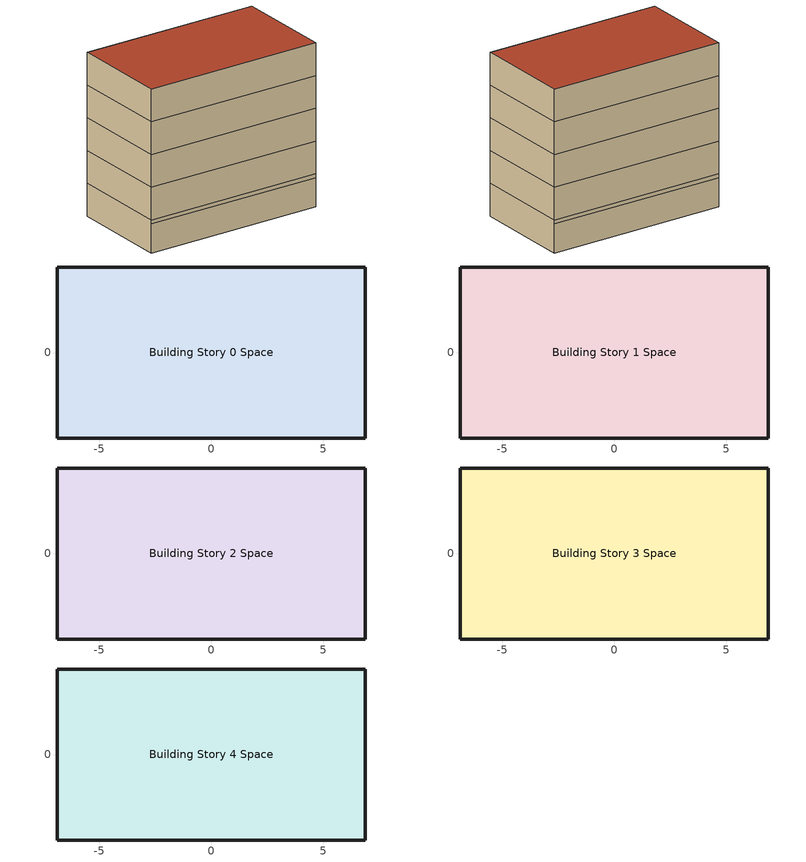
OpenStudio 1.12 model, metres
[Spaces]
Building Story 0 Space
 floor ground: 6.86,3.81 6.86,-3.81 -6.86,-3.81 -6.86,3.81 z-2.44
 wall outside: 6.86,3.81 -6.86,3.81 -6.86,-3.81 6.86,-3.81 6.86,3.81 z-0.27:0
 wall ground: -6.86,3.81 -6.86,-3.81 6.86,-3.81 6.86,3.81 -6.86,3.81 z-2.44:0
Building Story 1 Space
 floor to Building Story 0 Space: 6.86,3.81 6.86,-3.81 -6.86,-3.81 -6.86,3.81 z0
 wall outside: -6.86,-3.81 6.86,-3.81 6.86,3.81 -6.86,3.81 -6.86,-3.81 z0:2.44
Building Story 2 Space
 floor adiabatic: 6.86,3.81 6.86,-3.81 -6.86,-3.81 -6.86,3.81 z2.44
 wall outside: -6.86,-3.81 6.86,-3.81 6.86,3.81 -6.86,3.81 -6.86,-3.81 z2.44:4.88
Building Story 3 Space
 floor adiabatic: 6.86,3.81 6.86,-3.81 -6.86,-3.81 -6.86,3.81 z4.88
 wall outside: 6.86,3.81 -6.86,3.81 -6.86,-3.81 6.86,-3.81 6.86,3.81 z4.88:7.32
Building Story 4 Space
 floor adiabatic: 6.86,3.81 6.86,-3.81 -6.86,-3.81 -6.86,3.81 z7.32
 wall outside: -6.86,3.81 -6.86,-3.81 6.86,-3.81 6.86,3.81 -6.86,3.81 z7.32:9.75
 roof outside: 6.86,-3.81 6.86,3.81 -6.86,3.81 -6.86,-3.81 z9.75
[Building]
Multifamily URBANopt: North Axis {deg}=180; Standards Building Type=Multifamily (5 or more units); Standards Number of Living Units=8
[ThermalZone] Multiplier=1; Ceiling Height {m}=2.4384; Volume {m3}=254.852; Use Ideal Air Loads=No
Building Story 1 ThermalZone; Building Story 2 ThermalZone; Building Story 0 ThermalZone; Building Story 3 ThermalZone; Building Story 4 ThermalZone
[Sizing:Zone] Zone Cooling Design Supply Air Temperature Input Method=SupplyAirTemperature; Zone Cooling Design Supply Air Temperature {C}=14; Zone Cooling Design Supply Air Temperature Difference {deltaC}=11.11; Zone Heating Design Supply Air Temperature Input Method=SupplyAirTemperature; Zone Heating Design Supply Air Temperature {C}=40; Zone Heating Design Supply Air Temperature Difference {deltaC}=11.11; Zone Cooling Design Supply Air Humidity Ratio {kg-H2O/kg-air}=0.0085; Zone Heating Design Supply Air Humidity Ratio {kg-H2O/kg-air}=0.008; Cooling Design Air Flow Method=DesignDay; Heating Design Air Flow Method=DesignDay; Account for Dedicated Outdoor Air System=No; Dedicated Outdoor Air System Control Strategy=NeutralSupplyAir; Dedicated Outdoor Air Low Setpoint Temperature for Design {C}=autosize; Dedicated Outdoor Air High Setpoint Temperature for Design {C}=autosize
Building Story 1 ThermalZone; Building Story 2 ThermalZone; Building Story 0 ThermalZone; Building Story 3 ThermalZone; Building Story 4 ThermalZone
[Space]
Name | Thermal Zone
Building Story 1 Space | Building Story 1 ThermalZone
Building Story 2 Space | Building Story 2 ThermalZone
Building Story 0 Space | Building Story 0 ThermalZone
Building Story 3 Space | Building Story 3 ThermalZone
Building Story 4 Space | Building Story 4 ThermalZone
[ElectricEquipment]
Name | Electric Equipment Definition | Space or SpaceType | Schedule
unit=1|bed=nil|bath=nil|space=Building Story 0 Space | unit=1|bed=nil|bath=nil|space={7f54b2e3-f6f0-4463-928b-1ed9a3b95e2a} | Building Story 0 Space | empty_schedule 5
unit=2|bed=nil|bath=nil|space=Building Story 1 Space | unit=2|bed=nil|bath=nil|space={8d63d987-d805-4ab0-9968-14c59c0bdc9a} | Building Story 1 Space | empty_schedule 3
unit=3|bed=nil|bath=nil|space=Building Story 2 Space | unit=3|bed=nil|bath=nil|space={70257a76-c2a6-43f6-98d9-172584c7cce3} | Building Story 2 Space | empty_schedule 6
unit=4|bed=nil|bath=nil|space=Building Story 3 Space | unit=4|bed=nil|bath=nil|space={dc54e5ab-b5e1-4655-b563-3d4cf9e536f6} | Building Story 3 Space | empty_schedule 2
unit=5|bed=nil|bath=nil|space=Building Story 4 Space | unit=5|bed=nil|bath=nil|space={f5865fb8-da6e-46c6-b4d5-1c42cd5b6990} | Building Story 4 Space | empty_schedule 1
unit=6|bed=nil|bath=nil|space=Building Story 1 Space | unit=6|bed=nil|bath=nil|space={8d63d987-d805-4ab0-9968-14c59c0bdc9a} | Building Story 1 Space | empty_schedule 4
unit=7|bed=nil|bath=nil|space=Building Story 2 Space | unit=7|bed=nil|bath=nil|space={70257a76-c2a6-43f6-98d9-172584c7cce3} | Building Story 2 Space | empty_schedule 7
unit=8|bed=nil|bath=nil|space=Building Story 3 Space | unit=8|bed=nil|bath=nil|space={dc54e5ab-b5e1-4655-b563-3d4cf9e536f6} | Building Story 3 Space | empty_schedule
[Schedule:Ruleset]
Name | Default Day Schedule
empty_schedule 5 | Schedule Day 5
empty_schedule 3 | Schedule Day 4
empty_schedule 6 | Schedule Day 8
empty_schedule 2 | Schedule Day 1
empty_schedule 1 | Schedule Day 6
empty_schedule 4 | Schedule Day 2
empty_schedule 7 | Schedule Day 7
empty_schedule | Schedule Day 3
[Schedule:Day]
Schedule Day 5; Schedule Day 4; Schedule Day 8; Schedule Day 1; Schedule Day 6; Schedule Day 2; Schedule Day 7; Schedule Day 3: 24, 0, 0
